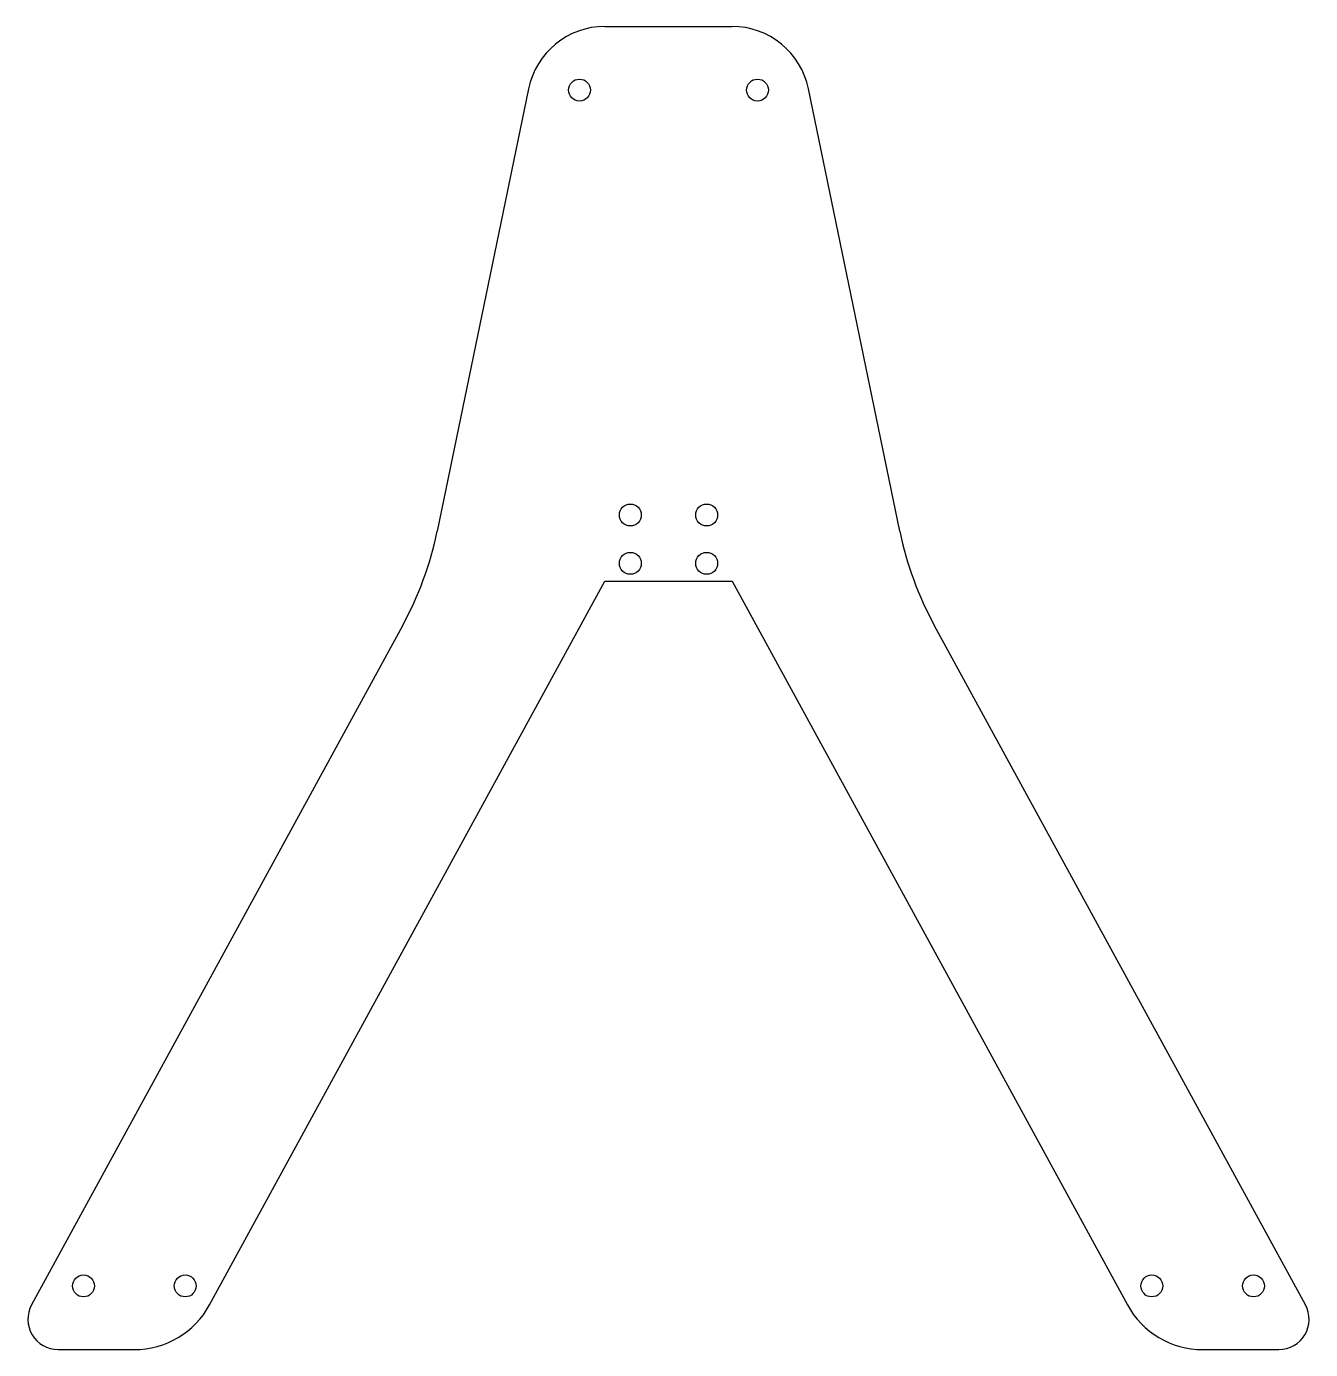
# Model space of a CAD drawing. Extents: x 8 to 512, y 0 to 520.
import ezdxf

# ---------------------------------------------------------------- set-up
doc = ezdxf.new("R2010")
doc.units = 0
doc.layers.get('0').update_dxf_attribs({"linetype": 'continuous'})

# ---------------------------------------------------------------- blocks, each defined once
blk = doc.blocks.new('BODY')
at = {"color": 0}
for p, q in [((235, 520), (285, 520)), ((204.95, 495.52), (169.04, 321.59)), ((350.96, 321.59), (315.05, 495.52)), ((79.59, 17.55), (235, 302)), ((235, 302), (285, 302)), ((285, 302), (440.41, 17.55)), ((155.41, 284.45), (9.59, 17.55)), ((510.41, 17.55), (364.59, 284.45)), ((20, 0), (50, 0)), ((470, 0), (500, 0))]:
    blk.add_line(p, q, dxfattribs=at)
for centre in [(225, 495), (295, 495), (245, 328), (275, 328), (245, 309), (275, 309), (30, 25), (70, 25), (450, 25), (490, 25)]:
    blk.add_circle(centre, 4.3, dxfattribs=at)
for centre, radius, start, end in [((235, 489.31), 30.69, 90, 168.3367), ((285, 489.31), 30.69, 11.6633, 90), ((37.88, 348.66), 133.93, -28.6503, -11.6633), ((482.12, 348.66), 133.93, -168.3367, -151.3497), ((20, 11.86), 11.86, 151.3497, -90), ((50, 33.72), 33.72, -90, -28.6503), ((470, 33.72), 33.72, -151.3497, -90), ((500, 11.86), 11.86, -90, 28.6503)]:
    blk.add_arc(centre, radius, start, end, dxfattribs=at)

msp = doc.modelspace()

# ---------------------------------------------------------------- block references
at = {"color": 0}
msp.add_blockref('BODY', (0, 0), dxfattribs=at)

doc.saveas('drawing.dxf')
